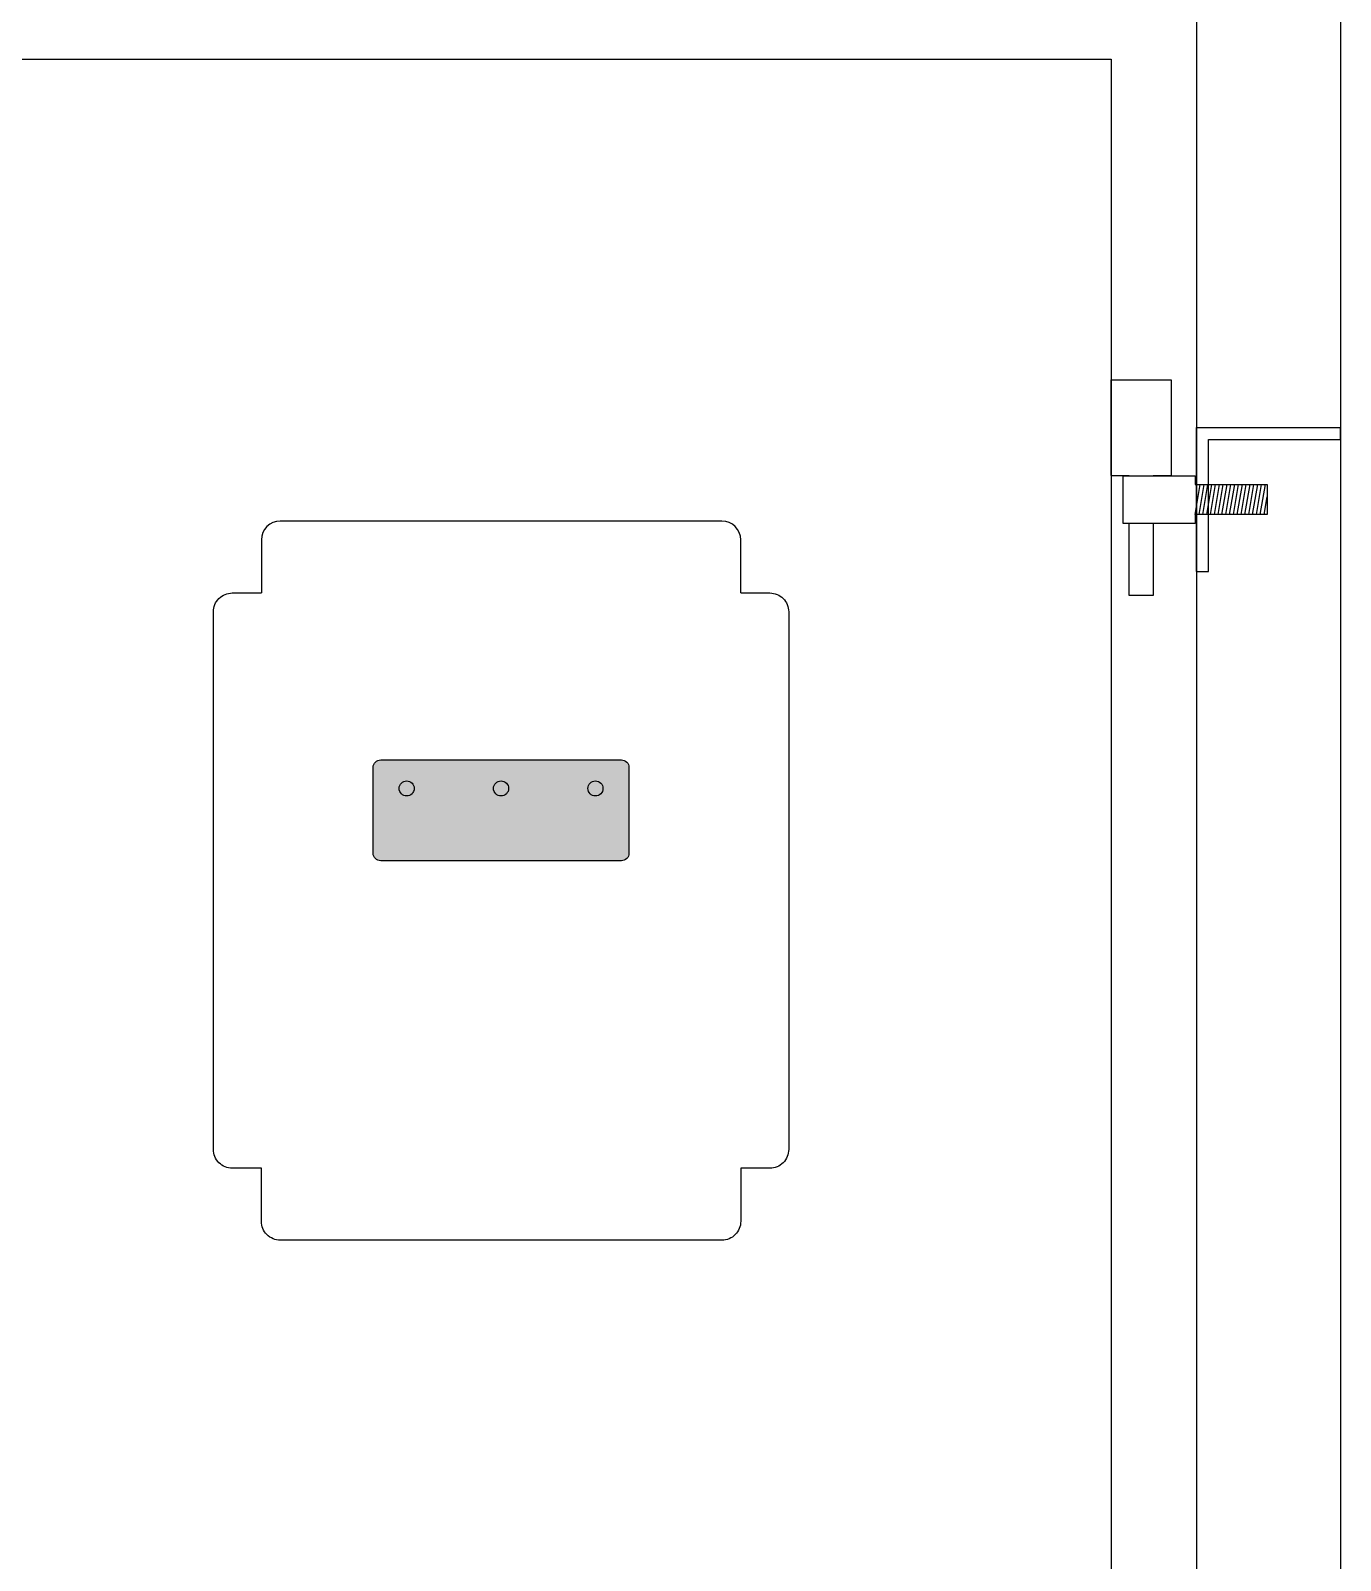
# Model space of a CAD drawing. Header units: millimetres. Extents: x 0 to 840, y -1485 to 297.
# Drawn here: x 193.95 to 228.65, y -1004.49 to -963.97 of the extents above; entities that cross this region are included whole.
import ezdxf

# ---------------------------------------------------------------- set-up
doc = ezdxf.new("R2010")
doc.units = ezdxf.units.MM

# ---------------------------------------------------------------- blocks, each defined once
blk = doc.blocks.new('A$C226410BD')
at = {"color": 3}
for p, q in [((2.26, 0.638), (2.26, 4.448)), ((2.26, 4.448), (6.07, 4.448)), ((2.577, 0.638), (2.577, 4.13)), ((2.577, 4.13), (6.07, 4.13)), ((6.07, 4.13), (6.07, 4.448)), ((2.26, 0.638), (2.577, 0.638))]:
    blk.add_line(p, q, dxfattribs=at)
for p, q in [((2.223, 2.145), (2.357, 2.94)), ((2.324, 2.145), (2.458, 2.94)), ((2.425, 2.145), (2.56, 2.94)), ((2.527, 2.145), (2.661, 2.94)), ((2.628, 2.145), (2.763, 2.94)), ((2.73, 2.145), (2.864, 2.94)), ((2.831, 2.145), (2.965, 2.94)), ((2.932, 2.145), (3.067, 2.94)), ((3.034, 2.145), (3.168, 2.94)), ((3.135, 2.145), (3.27, 2.94)), ((3.237, 2.145), (3.371, 2.94)), ((3.338, 2.145), (3.473, 2.94)), ((3.44, 2.145), (3.574, 2.94)), ((3.541, 2.145), (3.675, 2.94)), ((3.642, 2.145), (3.777, 2.94)), ((3.744, 2.145), (3.878, 2.94)), ((3.845, 2.145), (3.98, 2.94)), ((3.947, 2.145), (4.081, 2.94)), ((4.048, 2.145), (4.128, 2.615))]:
    blk.add_line(p, q)
at = {"color": 4}
for points in [[(0, 3.182), (0, 5.715), (1.587, 5.715), (1.587, 3.175), (1.111, 3.175)], [(0.476, 3.175), (0, 3.175)], [(2.223, 1.905), (0.318, 1.905), (0.318, 3.175), (2.223, 3.175), (2.223, 2.94), (4.128, 2.94), (4.128, 2.145), (2.223, 2.145), (2.223, 1.905)], [(1.111, 1.905), (1.111, 0), (0.476, 0), (0.476, 1.905)]]:
    blk.add_lwpolyline(points, dxfattribs=at)
blk = doc.blocks.new('OVRHSP60-60-M')
blk.add_hatch(color=253).paths.add_polyline_path([(3.188, 10.051, 0.414214), (3.388, 10.251), (3.388, 12.523, 0.414214), (3.188, 12.723), (-3.188, 12.723, 0.414214), (-3.388, 12.523), (-3.388, 10.251, 0.414214), (-3.188, 10.051)])
h = blk.add_hatch(color=116)
h.paths.add_polyline_path([(-2.3, 11.967, 1), (-2.7, 11.967, 1)])
h.paths.add_polyline_path([(-0.2, 11.967, 1), (0.2, 11.967, 1)])
h.paths.add_polyline_path([(2.3, 11.967, 1), (2.7, 11.967, 1)])
blk.add_lwpolyline([(-3.188, 12.723), (3.188, 12.723, -0.414214), (3.388, 12.523), (3.388, 10.251, -0.414214), (3.188, 10.051), (-3.188, 10.051, -0.414214), (-3.388, 10.251), (-3.388, 12.523, -0.414214)], format="xyb", close=True)
at = {"color": 116}
for centre in [(-2.5, 11.967), (0, 11.967), (2.5, 11.967)]:
    blk.add_circle(centre, 0.2, dxfattribs=at)
at = {"layer": 'Defpoints', "color": 3}
for p, q in [((5.85, 19.05), (-5.85, 19.05)), ((-6.35, 18.55), (-6.35, 17.145)), ((6.35, 17.145), (6.35, 18.55))]:
    blk.add_line(p, q, dxfattribs=at)
for points in [[(-6.35, 1.905), (-7.12, 1.905, -0.414214), (-7.62, 2.405), (-7.62, 16.645, -0.414214), (-7.12, 17.145), (-6.35, 17.145)], [(6.35, 17.145), (7.12, 17.145, -0.414214), (7.62, 16.645), (7.62, 2.405, -0.414214), (7.12, 1.905), (6.35, 1.905)], [(6.35, 1.905), (6.35, 0.5, -0.414214), (5.85, 0), (-5.85, 0, -0.414214), (-6.35, 0.5), (-6.35, 1.905)]]:
    blk.add_lwpolyline(points, format="xyb", dxfattribs=at)
for centre, start, end in [((-5.85, 18.55), 90, 180), ((5.85, 18.55), 0, 90)]:
    blk.add_arc(centre, 0.5, start, end, dxfattribs=at)

msp = doc.modelspace()

# ---------------------------------------------------------------- linework, layer by layer
at = {"color": 5}
for points in [[(148.6457, -929.7301), (228.6457, -929.7301), (228.6457, -1129.7301), (148.6457, -1129.7301)], [(152.4557, -933.5401), (224.8357, -933.5401), (224.8357, -1125.9201), (152.4557, -1125.9201)]]:
    msp.add_lwpolyline(points, close=True, dxfattribs=at)
msp.add_lwpolyline([(154.7156, -964.7301), (222.5758, -964.7301), (222.5758, -1104.7301), (154.7156, -1104.7301)], close=True)

# ---------------------------------------------------------------- block references
for name, p in [('A$C226410BD', (222.5759, -978.9347)), ('OVRHSP60-60-M', (206.4094, -996.0116))]:
    msp.add_blockref(name, p)

doc.saveas('drawing.dxf')
